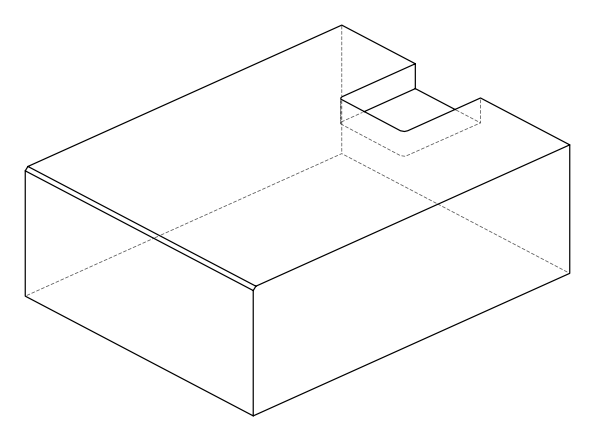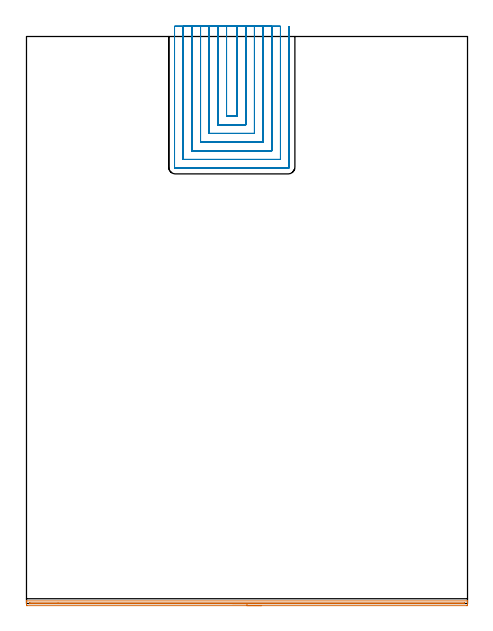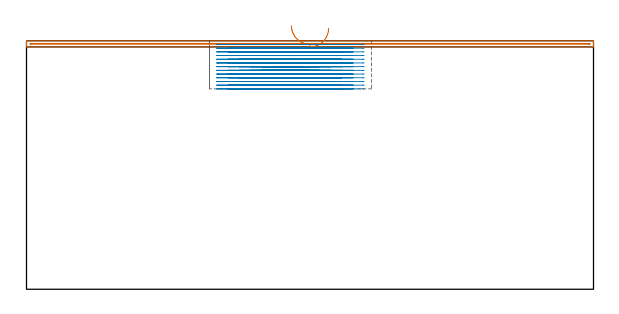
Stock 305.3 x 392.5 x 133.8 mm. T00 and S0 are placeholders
(PLAN: 2 operations, 1 tool changes, 56.7 min)
(1 AREA_MILL | FG_CHAMFER_SURFACE | UGT0205_001 | 5.03 min | 1662 mm3)
(2 MILL_SLOT | SLOT_PARTIAL_RECTANGULAR | NXT0201_009 | Follow Part, ap 2, ae 75% | 51.68 min | 214818 mm3)
(TOOL UGT0205_001 | Chamfer Mill 20 x 3 x 45 deg. | D20 FL50 Z2)
(TOOL NXT0201_009 | ENDMILL 8mm [2P460-0800-NA 1630] | D8 FL26 Z6)
(OP 1 AREA_MILL)
G17 G21 G94 G90
T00 M6
G54
G17 G0 G90 X162.65 Y-1.5 S1061 M3
G43 Z143.8 H0
Z140.5
G94 G1 X162.612 Z139.628 F250.
X162.498 Z138.763
X162.309 Z137.912
X162.047 Z137.08
X161.713 Z136.274
X161.31 Z135.5
X160.841 Z134.764
X160.31 Z134.072
X159.721 Z133.429
X159.078 Z132.839
X158.386 Z132.308
X157.65 Z131.84
X156.876 Z131.437
X156.07 Z131.103
X155.238 Z130.841
X154.386 Z130.652
X153.522 Z130.538
X152.65 Z130.5
X0.63
X0.285 Y-1.497
X0.01 Y-1.492 Z130.503
X0. Y-1.16 Z130.834
Y0.229 Z132.225
Y0.587 Z132.581
Y1.303 Z133.302
Y1.521 Z133.521
X0.002 Y1.662 Z133.654
X0.01 Y1.797 Z133.789
X0.183 Y1.8 Z133.8
X305.117
X305.29 Y1.797 Z133.789
X305.298 Y1.662 Z133.654
X305.3 Y1.521 Z133.521
Y1.303 Z133.302
Y0.587 Z132.581
Y-0.645 Z131.352
X305.296 Y-1.16 Z130.834
X305.29 Y-1.492 Z130.503
X305.015 Y-1.497 Z130.5
X304.67 Y-1.5
X152.65
Y-0.086 Z131.914
X2.213
X2.061 Y-0.084 Z131.916
X2.024 Y-0.082 Z131.918
X2.012 Y-0.079 Z131.921
X2.008 Y-0.071 Z131.929
X2.005 Y-0.038 Z131.962
X2.007 Y0.116 Z132.116
X2.029 Y0.379 Z132.379
X2.309 Y0.384 Z132.384
X2.419 Y0.385 Z132.385
X21.843 Y0.386 Z132.386
X303.087 Y0.385 Z132.385
X303.239 Y0.384 Z132.384
X303.276 Y0.381 Z132.381
X303.288 Y0.379 Z132.379
X303.292 Y0.371 Z132.371
X303.296 Y0.337 Z132.337
X303.298 Y0.179 Z132.179
X303.292 Y-0.054 Z131.946
X303.29 Y-0.077 Z131.923
X303.242 Y-0.08 Z131.92
X303.122 Y-0.083 Z131.917
X302.881 Y-0.085 Z131.915
X302.675 Y-0.086 Z131.914
X152.65
X151.778 Z131.952
X150.913 Z132.066
X150.062 Z132.255
X149.23 Z132.517
X148.424 Z132.851
X147.65 Z133.254
X146.914 Z133.723
X146.222 Z134.254
X145.579 Z134.843
X144.99 Z135.486
X144.458 Z136.178
X143.99 Z136.914
X143.587 Z137.688
X143.253 Z138.494
X142.991 Z139.326
X142.802 Z140.178
X142.688 Z141.043
X142.65 Z141.914
G0 Z143.8
M5
M2
(OP 2 MILL_SLOT)
G17 G21 G94 G90
T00 M6
G54
G17 G0 G90 X138.5 Y399.5 S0 M3
G43 Z143.8 H1
Z131.808
G94 G1 Y396.5 F250.
Y337.4 F500.
X145.8
Y396.5
Y399.5 F250.
X132.5
Y396.5
Y331.4 F500.
X151.8
Y396.5
Y399.5 F250.
X126.5
Y396.5
Y325.4 F500.
X157.8
Y396.5
Y399.5 F250.
X120.5
Y396.5
Y319.4 F500.
X163.8
Y396.5
Y399.5 F250.
X114.5
Y396.5
Y313.4 F500.
X169.8
Y396.5
Y399.5 F250.
X108.5
Y396.5
Y307.4 F500.
X175.8
Y396.5
Y399.5 F250.
X102.5
Y396.5
Y302. F500.
G3 X103.1 Y301.4 R0.6
G1 X181.2
G3 X181.8 Y302. R0.6
G1 Y396.5
Y399.5 F250.
G0 X138.5 Z129.815
G1 Y396.5
Y337.4 F500.
X145.8
Y396.5
Y399.5 F250.
X132.5
Y396.5
Y331.4 F500.
X151.8
Y396.5
Y399.5 F250.
X126.5
Y396.5
Y325.4 F500.
X157.8
Y396.5
Y399.5 F250.
X120.5
Y396.5
Y319.4 F500.
X163.8
Y396.5
Y399.5 F250.
X114.5
Y396.5
Y313.4 F500.
X169.8
Y396.5
Y399.5 F250.
X108.5
Y396.5
Y307.4 F500.
X175.8
Y396.5
Y399.5 F250.
X102.5
Y396.5
Y302. F500.
G3 X103.1 Y301.4 R0.6
G1 X181.2
G3 X181.8 Y302. R0.6
G1 Y396.5
Y399.5 F250.
G0 X138.5 Z127.823
G1 Y396.5
Y337.4 F500.
X145.8
Y396.5
Y399.5 F250.
X132.5
Y396.5
Y331.4 F500.
X151.8
Y396.5
Y399.5 F250.
X126.5
Y396.5
Y325.4 F500.
X157.8
Y396.5
Y399.5 F250.
X120.5
Y396.5
Y319.4 F500.
X163.8
Y396.5
Y399.5 F250.
X114.5
Y396.5
Y313.4 F500.
X169.8
Y396.5
Y399.5 F250.
X108.5
Y396.5
Y307.4 F500.
X175.8
Y396.5
Y399.5 F250.
X102.5
Y396.5
Y302. F500.
G3 X103.1 Y301.4 R0.6
G1 X181.2
G3 X181.8 Y302. R0.6
G1 Y396.5
Y399.5 F250.
G0 X138.5 Z125.831
G1 Y396.5
Y337.4 F500.
X145.8
Y396.5
Y399.5 F250.
X132.5
Y396.5
Y331.4 F500.
X151.8
Y396.5
Y399.5 F250.
X126.5
Y396.5
Y325.4 F500.
X157.8
Y396.5
Y399.5 F250.
X120.5
Y396.5
Y319.4 F500.
X163.8
Y396.5
Y399.5 F250.
X114.5
Y396.5
Y313.4 F500.
X169.8
Y396.5
Y399.5 F250.
X108.5
Y396.5
Y307.4 F500.
X175.8
Y396.5
Y399.5 F250.
X102.5
Y396.5
Y302. F500.
G3 X103.1 Y301.4 R0.6
G1 X181.2
G3 X181.8 Y302. R0.6
G1 Y396.5
Y399.5 F250.
G0 X138.5 Z123.838
G1 Y396.5
Y337.4 F500.
X145.8
Y396.5
Y399.5 F250.
X132.5
Y396.5
Y331.4 F500.
X151.8
Y396.5
Y399.5 F250.
X126.5
Y396.5
Y325.4 F500.
X157.8
Y396.5
Y399.5 F250.
X120.5
Y396.5
Y319.4 F500.
X163.8
Y396.5
Y399.5 F250.
X114.5
Y396.5
Y313.4 F500.
X169.8
Y396.5
Y399.5 F250.
X108.5
Y396.5
Y307.4 F500.
X175.8
Y396.5
Y399.5 F250.
X102.5
Y396.5
Y302. F500.
G3 X103.1 Y301.4 R0.6
G1 X181.2
G3 X181.8 Y302. R0.6
G1 Y396.5
Y399.5 F250.
G0 X138.5 Z121.846
G1 Y396.5
Y337.4 F500.
X145.8
Y396.5
Y399.5 F250.
X132.5
Y396.5
Y331.4 F500.
X151.8
Y396.5
Y399.5 F250.
X126.5
Y396.5
Y325.4 F500.
X157.8
Y396.5
Y399.5 F250.
X120.5
Y396.5
Y319.4 F500.
X163.8
Y396.5
Y399.5 F250.
X114.5
Y396.5
Y313.4 F500.
X169.8
Y396.5
Y399.5 F250.
X108.5
Y396.5
Y307.4 F500.
X175.8
Y396.5
Y399.5 F250.
X102.5
Y396.5
Y302. F500.
G3 X103.1 Y301.4 R0.6
G1 X181.2
G3 X181.8 Y302. R0.6
G1 Y396.5
Y399.5 F250.
G0 X138.5 Z119.854
G1 Y396.5
Y337.4 F500.
X145.8
Y396.5
Y399.5 F250.
X132.5
Y396.5
Y331.4 F500.
X151.8
Y396.5
Y399.5 F250.
X126.5
Y396.5
Y325.4 F500.
X157.8
Y396.5
Y399.5 F250.
X120.5
Y396.5
Y319.4 F500.
X163.8
Y396.5
Y399.5 F250.
X114.5
Y396.5
Y313.4 F500.
X169.8
Y396.5
Y399.5 F250.
X108.5
Y396.5
Y307.4 F500.
X175.8
Y396.5
Y399.5 F250.
X102.5
Y396.5
Y302. F500.
G3 X103.1 Y301.4 R0.6
G1 X181.2
G3 X181.8 Y302. R0.6
G1 Y396.5
Y399.5 F250.
G0 X138.5 Z117.862
G1 Y396.5
Y337.4 F500.
X145.8
Y396.5
Y399.5 F250.
X132.5
Y396.5
Y331.4 F500.
X151.8
Y396.5
Y399.5 F250.
X126.5
Y396.5
Y325.4 F500.
X157.8
Y396.5
Y399.5 F250.
X120.5
Y396.5
Y319.4 F500.
X163.8
Y396.5
Y399.5 F250.
X114.5
Y396.5
Y313.4 F500.
X169.8
Y396.5
Y399.5 F250.
X108.5
Y396.5
Y307.4 F500.
X175.8
Y396.5
Y399.5 F250.
X102.5
Y396.5
Y302. F500.
G3 X103.1 Y301.4 R0.6
G1 X181.2
G3 X181.8 Y302. R0.6
G1 Y396.5
Y399.5 F250.
G0 X138.5 Z115.869
G1 Y396.5
Y337.4 F500.
X145.8
Y396.5
Y399.5 F250.
X132.5
Y396.5
Y331.4 F500.
X151.8
Y396.5
Y399.5 F250.
X126.5
Y396.5
Y325.4 F500.
X157.8
Y396.5
Y399.5 F250.
X120.5
Y396.5
Y319.4 F500.
X163.8
Y396.5
Y399.5 F250.
X114.5
Y396.5
Y313.4 F500.
X169.8
Y396.5
Y399.5 F250.
X108.5
Y396.5
Y307.4 F500.
X175.8
Y396.5
Y399.5 F250.
X102.5
Y396.5
Y302. F500.
G3 X103.1 Y301.4 R0.6
G1 X181.2
G3 X181.8 Y302. R0.6
G1 Y396.5
Y399.5 F250.
G0 X138.5 Z113.877
G1 Y396.5
Y337.4 F500.
X145.8
Y396.5
Y399.5 F250.
X132.5
Y396.5
Y331.4 F500.
X151.8
Y396.5
Y399.5 F250.
X126.5
Y396.5
Y325.4 F500.
X157.8
Y396.5
Y399.5 F250.
X120.5
Y396.5
Y319.4 F500.
X163.8
Y396.5
Y399.5 F250.
X114.5
Y396.5
Y313.4 F500.
X169.8
Y396.5
Y399.5 F250.
X108.5
Y396.5
Y307.4 F500.
X175.8
Y396.5
Y399.5 F250.
X102.5
Y396.5
Y302. F500.
G3 X103.1 Y301.4 R0.6
G1 X181.2
G3 X181.8 Y302. R0.6
G1 Y396.5
Y399.5 F250.
G0 X138.5 Z111.885
G1 Y396.5
Y337.4 F500.
X145.8
Y396.5
Y399.5 F250.
X132.5
Y396.5
Y331.4 F500.
X151.8
Y396.5
Y399.5 F250.
X126.5
Y396.5
Y325.4 F500.
X157.8
Y396.5
Y399.5 F250.
X120.5
Y396.5
Y319.4 F500.
X163.8
Y396.5
Y399.5 F250.
X114.5
Y396.5
Y313.4 F500.
X169.8
Y396.5
Y399.5 F250.
X108.5
Y396.5
Y307.4 F500.
X175.8
Y396.5
Y399.5 F250.
X102.5
Y396.5
Y302. F500.
G3 X103.1 Y301.4 R0.6
G1 X181.2
G3 X181.8 Y302. R0.6
G1 Y396.5
Y399.5 F250.
G0 X138.5 Z109.892
G1 Y396.5
Y337.4 F500.
X145.8
Y396.5
Y399.5 F250.
X132.5
Y396.5
Y331.4 F500.
X151.8
Y396.5
Y399.5 F250.
X126.5
Y396.5
Y325.4 F500.
X157.8
Y396.5
Y399.5 F250.
X120.5
Y396.5
Y319.4 F500.
X163.8
Y396.5
Y399.5 F250.
X114.5
Y396.5
Y313.4 F500.
X169.8
Y396.5
Y399.5 F250.
X108.5
Y396.5
Y307.4 F500.
X175.8
Y396.5
Y399.5 F250.
X102.5
Y396.5
Y302. F500.
G3 X103.1 Y301.4 R0.6
G1 X181.2
G3 X181.8 Y302. R0.6
G1 Y396.5
Y399.5 F250.
G0 X138.5 Z107.9
G1 Y396.5
Y337.4 F500.
X145.8
Y396.5
Y399.5 F250.
X132.5
Y396.5
Y331.4 F500.
X151.8
Y396.5
Y399.5 F250.
X126.5
Y396.5
Y325.4 F500.
X157.8
Y396.5
Y399.5 F250.
X120.5
Y396.5
Y319.4 F500.
X163.8
Y396.5
Y399.5 F250.
X114.5
Y396.5
Y313.4 F500.
X169.8
Y396.5
Y399.5 F250.
X108.5
Y396.5
Y307.4 F500.
X175.8
Y396.5
Y399.5 F250.
X102.5
Y396.5
Y302. F500.
G3 X103.1 Y301.4 R0.6
G1 X181.2
G3 X181.8 Y302. R0.6
G1 Y396.5
Y399.5 F250.
G0 Z143.8
M5
M2
